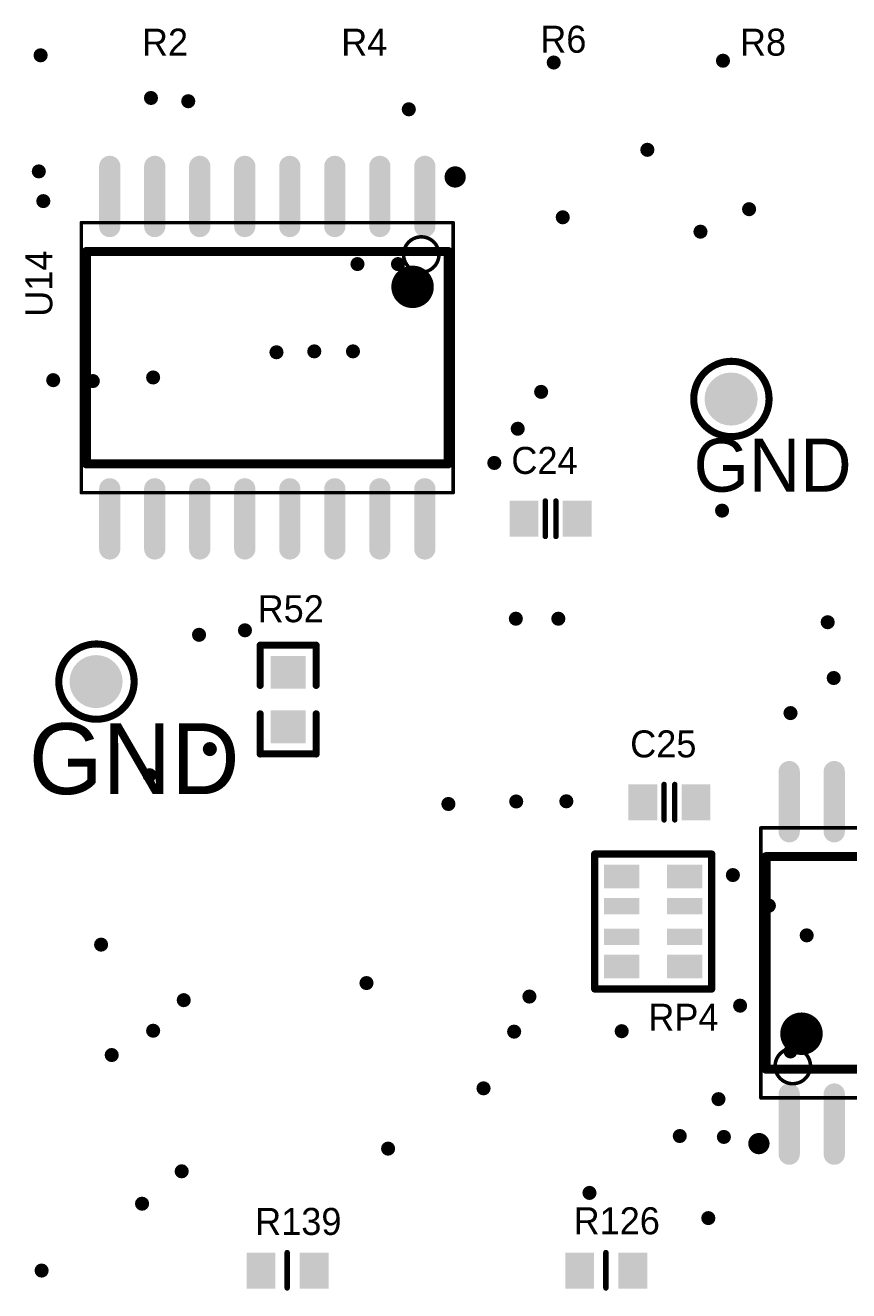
# Model space of a CAD drawing. Header units: millimetres. Extents: x -0.01 to 7.72, y -0.26 to 4.6.
# Drawn here: x 1.152 to 2.067, y 1.753 to 3.159 of the extents above; entities that cross this region are included whole.
import ezdxf

# ---------------------------------------------------------------- set-up
doc = ezdxf.new("R2010")
doc.units = ezdxf.units.MM
doc.header["$MEASUREMENT"] = 0
for name, color, linetype in [('Mechanical13', 56, 'Continuous'), ('MultiLayer', 9, 'Continuous'), ('PadHoleLayer', 156, 'Continuous'), ('TopOverlay', 2, 'Continuous'), ('TopPaste', 8, 'Continuous'), ('ViaHoleLayer', 16, 'Continuous')]:
    doc.layers.add(name, color=color, linetype=linetype)

# ---------------------------------------------------------------- blocks, each defined once
blk = doc.blocks.new('LC_0603_R_153')
at = {"layer": 'TopPaste'}
for points in [[(-0.0486, 0.0193), (-0.012, 0.0193), (-0.012, -0.0193), (-0.0486, -0.0193)], [(0.012, 0.0193), (0.0486, 0.0193), (0.0486, -0.0193), (0.012, -0.0193)]]:
    blk.add_hatch(color=8, dxfattribs=at).paths.add_polyline_path(points)
at = {"layer": 'TopOverlay', "const_width": 0.00787}
for points in [[(-0.0604, -0.0311), (-0.0604, 0.0311)], [(-0.0157, 0.0311), (-0.0604, 0.0311)], [(0.0157, 0.0311), (0.0604, 0.0311)], [(0.0604, -0.0311), (0.0604, 0.0311)], [(-0.0157, -0.0311), (-0.0604, -0.0311)], [(0.0157, -0.0311), (0.0604, -0.0311)]]:
    blk.add_lwpolyline(points, dxfattribs=at)
at = {"layer": 'TopOverlay', "const_width": 0.00394}
for points in [[(-0.0624, 0.0311, 1), (-0.0585, 0.0311, 1)], [(-0.0624, 0.0311, 1), (-0.0585, 0.0311, 1)], [(-0.0177, 0.0311, 1), (-0.0138, 0.0311, 1)], [(0.0138, 0.0311, 1), (0.0177, 0.0311, 1)], [(0.0585, 0.0311, 1), (0.0624, 0.0311, 1)], [(0.0585, 0.0311, 1), (0.0624, 0.0311, 1)], [(-0.0624, -0.0311, 1), (-0.0585, -0.0311, 1)], [(-0.0624, -0.0311, 1), (-0.0585, -0.0311, 1)], [(-0.0177, -0.0311, 1), (-0.0138, -0.0311, 1)], [(0.0138, -0.0311, 1), (0.0177, -0.0311, 1)], [(0.0585, -0.0311, 1), (0.0624, -0.0311, 1)], [(0.0585, -0.0311, 1), (0.0624, -0.0311, 1)]]:
    blk.add_lwpolyline(points, format="xyb", close=True, dxfattribs=at)
blk = doc.blocks.new('R0603SW_227')
at = {"layer": 'TopPaste'}
for points in [[(-0.016, -0.02), (-0.016, 0.02), (0.016, 0.02), (0.016, -0.02)], [(0.043, -0.02), (0.043, 0.02), (0.075, 0.02), (0.075, -0.02)]]:
    blk.add_hatch(color=8, dxfattribs=at).paths.add_polyline_path(points)
at = {"layer": 'TopOverlay', "const_width": 0.006}
blk.add_lwpolyline([(0.029, -0.01937), (0.029, 0.02)], dxfattribs=at)
at = {"layer": 'TopOverlay', "const_width": 0.003}
for points in [[(0.0275, 0.02, 1), (0.0305, 0.02, 1)], [(0.0275, -0.01937, 1), (0.0305, -0.01937, 1)]]:
    blk.add_lwpolyline(points, format="xyb", close=True, dxfattribs=at)
blk = doc.blocks.new('R0603SW_240')
at = {"layer": 'TopPaste'}
for points in [[(-0.016, -0.02), (-0.016, 0.02), (0.016, 0.02), (0.016, -0.02)], [(0.043, -0.02), (0.043, 0.02), (0.075, 0.02), (0.075, -0.02)]]:
    blk.add_hatch(color=8, dxfattribs=at).paths.add_polyline_path(points)
at = {"layer": 'TopOverlay', "const_width": 0.006}
blk.add_lwpolyline([(0.029, -0.01937), (0.029, 0.02)], dxfattribs=at)
at = {"layer": 'TopOverlay', "const_width": 0.003}
for points in [[(0.0275, 0.02, 1), (0.0305, 0.02, 1)], [(0.0275, -0.01937, 1), (0.0305, -0.01937, 1)]]:
    blk.add_lwpolyline(points, format="xyb", close=True, dxfattribs=at)
blk = doc.blocks.new('PZ_4__251')
at = {"layer": 'TopPaste'}
for points in [[(-0.063, 0.0497), (-0.037, 0.0497), (-0.037, 0.0103), (-0.063, 0.0103)], [(-0.026, 0.0497), (-0.008, 0.0497), (-0.008, 0.0103), (-0.026, 0.0103)], [(0.008, 0.0497), (0.026, 0.0497), (0.026, 0.0103), (0.008, 0.0103)], [(0.037, 0.0497), (0.063, 0.0497), (0.063, 0.0103), (0.037, 0.0103)], [(-0.063, -0.0203), (-0.037, -0.0203), (-0.037, -0.0597), (-0.063, -0.0597)], [(-0.026, -0.0203), (-0.008, -0.0203), (-0.008, -0.0597), (-0.026, -0.0597)], [(0.008, -0.0203), (0.026, -0.0203), (0.026, -0.0597), (0.008, -0.0597)], [(0.037, -0.0203), (0.063, -0.0203), (0.063, -0.0597), (0.037, -0.0597)]]:
    blk.add_hatch(color=8, dxfattribs=at).paths.add_polyline_path(points)
at = {"layer": 'TopOverlay', "const_width": 0.008}
for points in [[(-0.075, -0.07), (-0.075, 0.06)], [(0.075, 0.06), (-0.075, 0.06)], [(0.075, -0.07), (0.075, 0.06)], [(-0.0275, -0.07), (-0.075, -0.07)], [(0.0275, -0.07), (-0.0275, -0.07)], [(0.075, -0.07), (0.0275, -0.07)]]:
    blk.add_lwpolyline(points, dxfattribs=at)
at = {"layer": 'TopOverlay', "const_width": 0.004}
for points in [[(-0.077, 0.06, 1), (-0.073, 0.06, 1)], [(-0.077, 0.06, 1), (-0.073, 0.06, 1)], [(0.073, 0.06, 1), (0.077, 0.06, 1)], [(0.073, 0.06, 1), (0.077, 0.06, 1)], [(-0.077, -0.07, 1), (-0.073, -0.07, 1)], [(-0.077, -0.07, 1), (-0.073, -0.07, 1)], [(-0.0295, -0.07, 1), (-0.0255, -0.07, 1)], [(-0.0295, -0.07, 1), (-0.0255, -0.07, 1)], [(0.0255, -0.07, 1), (0.0295, -0.07, 1)], [(0.0255, -0.07, 1), (0.0295, -0.07, 1)], [(0.073, -0.07, 1), (0.077, -0.07, 1)], [(0.073, -0.07, 1), (0.077, -0.07, 1)]]:
    blk.add_lwpolyline(points, format="xyb", close=True, dxfattribs=at)
blk = doc.blocks.new('SOIC_16_300____270')
at = {"layer": 'TopPaste'}
h = blk.add_hatch(color=8, dxfattribs=at)
edge = h.paths.add_edge_path()
edge.add_arc((-0.175, 0.2126), 0.0118, 0, 180)
edge.add_line((-0.1868, 0.2126), (-0.1868, 0.1457))
edge.add_arc((-0.175, 0.1457), 0.0118, 180, 360)
edge.add_line((-0.1632, 0.1457), (-0.1632, 0.2126))
h = blk.add_hatch(color=8, dxfattribs=at)
edge = h.paths.add_edge_path()
edge.add_arc((-0.125, 0.2126), 0.0118, 0, 180)
edge.add_line((-0.1368, 0.2126), (-0.1368, 0.1457))
edge.add_arc((-0.125, 0.1457), 0.0118, 180, 360)
edge.add_line((-0.1132, 0.1457), (-0.1132, 0.2126))
h = blk.add_hatch(color=8, dxfattribs=at)
edge = h.paths.add_edge_path()
edge.add_arc((-0.075, 0.2126), 0.0118, 0, 180)
edge.add_line((-0.0868, 0.2126), (-0.0868, 0.1457))
edge.add_arc((-0.075, 0.1457), 0.0118, 180, 360)
edge.add_line((-0.0632, 0.1457), (-0.0632, 0.2126))
h = blk.add_hatch(color=8, dxfattribs=at)
edge = h.paths.add_edge_path()
edge.add_arc((-0.025, 0.2126), 0.0118, 0, 180)
edge.add_line((-0.0368, 0.2126), (-0.0368, 0.1457))
edge.add_arc((-0.025, 0.1457), 0.0118, 180, 360)
edge.add_line((-0.0132, 0.1457), (-0.0132, 0.2126))
h = blk.add_hatch(color=8, dxfattribs=at)
edge = h.paths.add_edge_path()
edge.add_arc((0.025, 0.2126), 0.0118, 0, 180)
edge.add_line((0.0132, 0.2126), (0.0132, 0.1457))
edge.add_arc((0.025, 0.1457), 0.0118, 180, 360)
edge.add_line((0.0368, 0.1457), (0.0368, 0.2126))
h = blk.add_hatch(color=8, dxfattribs=at)
edge = h.paths.add_edge_path()
edge.add_arc((0.075, 0.2126), 0.0118, 0, 180)
edge.add_line((0.0632, 0.2126), (0.0632, 0.1457))
edge.add_arc((0.075, 0.1457), 0.0118, 180, 360)
edge.add_line((0.0868, 0.1457), (0.0868, 0.2126))
h = blk.add_hatch(color=8, dxfattribs=at)
edge = h.paths.add_edge_path()
edge.add_arc((0.125, 0.2126), 0.0118, 0, 180)
edge.add_line((0.1132, 0.2126), (0.1132, 0.1457))
edge.add_arc((0.125, 0.1457), 0.0118, 180, 360)
edge.add_line((0.1368, 0.1457), (0.1368, 0.2126))
h = blk.add_hatch(color=8, dxfattribs=at)
edge = h.paths.add_edge_path()
edge.add_arc((0.175, 0.2126), 0.0118, 0, 180)
edge.add_line((0.1632, 0.2126), (0.1632, 0.1457))
edge.add_arc((0.175, 0.1457), 0.0118, 180, 360)
edge.add_line((0.1868, 0.1457), (0.1868, 0.2126))
h = blk.add_hatch(color=8, dxfattribs=at)
edge = h.paths.add_edge_path()
edge.add_arc((-0.175, -0.1457), 0.0118, 0, 180)
edge.add_line((-0.1868, -0.1457), (-0.1868, -0.2126))
edge.add_arc((-0.175, -0.2126), 0.0118, 180, 360)
edge.add_line((-0.1632, -0.2126), (-0.1632, -0.1457))
h = blk.add_hatch(color=8, dxfattribs=at)
edge = h.paths.add_edge_path()
edge.add_arc((-0.125, -0.1457), 0.0118, 0, 180)
edge.add_line((-0.1368, -0.1457), (-0.1368, -0.2126))
edge.add_arc((-0.125, -0.2126), 0.0118, 180, 360)
edge.add_line((-0.1132, -0.2126), (-0.1132, -0.1457))
h = blk.add_hatch(color=8, dxfattribs=at)
edge = h.paths.add_edge_path()
edge.add_arc((-0.075, -0.1457), 0.0118, 0, 180)
edge.add_line((-0.0868, -0.1457), (-0.0868, -0.2126))
edge.add_arc((-0.075, -0.2126), 0.0118, 180, 360)
edge.add_line((-0.0632, -0.2126), (-0.0632, -0.1457))
h = blk.add_hatch(color=8, dxfattribs=at)
edge = h.paths.add_edge_path()
edge.add_arc((-0.025, -0.1457), 0.0118, 0, 180)
edge.add_line((-0.0368, -0.1457), (-0.0368, -0.2126))
edge.add_arc((-0.025, -0.2126), 0.0118, 180, 360)
edge.add_line((-0.0132, -0.2126), (-0.0132, -0.1457))
h = blk.add_hatch(color=8, dxfattribs=at)
edge = h.paths.add_edge_path()
edge.add_arc((0.025, -0.1457), 0.0118, 0, 180)
edge.add_line((0.0132, -0.1457), (0.0132, -0.2126))
edge.add_arc((0.025, -0.2126), 0.0118, 180, 360)
edge.add_line((0.0368, -0.2126), (0.0368, -0.1457))
h = blk.add_hatch(color=8, dxfattribs=at)
edge = h.paths.add_edge_path()
edge.add_arc((0.075, -0.1457), 0.0118, 0, 180)
edge.add_line((0.0632, -0.1457), (0.0632, -0.2126))
edge.add_arc((0.075, -0.2126), 0.0118, 180, 360)
edge.add_line((0.0868, -0.2126), (0.0868, -0.1457))
h = blk.add_hatch(color=8, dxfattribs=at)
edge = h.paths.add_edge_path()
edge.add_arc((0.125, -0.1457), 0.0118, 0, 180)
edge.add_line((0.1132, -0.1457), (0.1132, -0.2126))
edge.add_arc((0.125, -0.2126), 0.0118, 180, 360)
edge.add_line((0.1368, -0.2126), (0.1368, -0.1457))
h = blk.add_hatch(color=8, dxfattribs=at)
edge = h.paths.add_edge_path()
edge.add_arc((0.175, -0.1457), 0.0118, 0, 180)
edge.add_line((0.1632, -0.1457), (0.1632, -0.2126))
edge.add_arc((0.175, -0.2126), 0.0118, 180, 360)
edge.add_line((0.1868, -0.2126), (0.1868, -0.1457))
at = {"layer": 'Mechanical13', "const_width": 0.00394}
for points in [[(-0.2065, 0.15), (-0.2065, -0.15)], [(0.2065, 0.15), (-0.2065, 0.15)], [(0.2065, 0.15), (0.2065, -0.15)], [(0.2065, -0.15), (-0.2065, -0.15)]]:
    blk.add_lwpolyline(points, dxfattribs=at)
at = {"layer": 'Mechanical13'}
for points, const_width in [([(-0.2075, 0.15, 1), (-0.2055, 0.15, 1)], 0.00197), ([(-0.2075, 0.15, 1), (-0.2055, 0.15, 1)], 0.00197), ([(0.2055, 0.15, 1), (0.2075, 0.15, 1)], 0.00197), ([(0.2055, 0.15, 1), (0.2075, 0.15, 1)], 0.00197), ([(-0.1514, -0.1146, 1), (-0.1907, -0.1146, 1)], 0.00394), ([(-0.1917, -0.1146, 1), (-0.1898, -0.1146, 1)], 0.00197), ([(-0.1524, -0.1146, 1), (-0.1504, -0.1146, 1)], 0.00197), ([(-0.2075, -0.15, 1), (-0.2055, -0.15, 1)], 0.00197), ([(-0.2075, -0.15, 1), (-0.2055, -0.15, 1)], 0.00197), ([(0.2055, -0.15, 1), (0.2075, -0.15, 1)], 0.00197), ([(0.2055, -0.15, 1), (0.2075, -0.15, 1)], 0.00197)]:
    blk.add_lwpolyline(points, format="xyb", close=True, dxfattribs=dict(at, const_width=const_width))
at = {"layer": 'TopOverlay', "const_width": 0.01}
for points in [[(-0.2008, 0.1181), (-0.2008, -0.1181)], [(0.2008, 0.1181), (-0.2008, 0.1181)], [(0.2008, 0.1181), (0.2008, -0.1181)], [(0.2008, -0.1181), (-0.2008, -0.1181)]]:
    blk.add_lwpolyline(points, dxfattribs=at)
at = {"layer": 'TopOverlay'}
for points, const_width in [([(-0.2033, 0.1181, 1), (-0.1983, 0.1181, 1)], 0.005), ([(-0.2033, 0.1181, 1), (-0.1983, 0.1181, 1)], 0.005), ([(0.1983, 0.1181, 1), (0.2033, 0.1181, 1)], 0.005), ([(0.1983, 0.1181, 1), (0.2033, 0.1181, 1)], 0.005), ([(-0.1496, -0.0787, 1), (-0.1732, -0.0787, 1)], 0.0236), ([(-0.1791, -0.0787, 1), (-0.1673, -0.0787, 1)], 0.0118), ([(-0.1555, -0.0787, 1), (-0.1437, -0.0787, 1)], 0.0118), ([(-0.2033, -0.1181, 1), (-0.1983, -0.1181, 1)], 0.005), ([(-0.2033, -0.1181, 1), (-0.1983, -0.1181, 1)], 0.005), ([(0.1983, -0.1181, 1), (0.2033, -0.1181, 1)], 0.005), ([(0.1983, -0.1181, 1), (0.2033, -0.1181, 1)], 0.005), ([(-0.2028, -0.2008, 1), (-0.2146, -0.2008, 1)], 0.0118), ([(-0.2175, -0.2008, 1), (-0.2116, -0.2008, 1)], 0.00591), ([(-0.2057, -0.2008, 1), (-0.1998, -0.2008, 1)], 0.00591)]:
    blk.add_lwpolyline(points, format="xyb", close=True, dxfattribs=dict(at, const_width=const_width))
blk = doc.blocks.new('SOIC_16_300____288')
at = {"layer": 'TopPaste'}
h = blk.add_hatch(color=8, dxfattribs=at)
edge = h.paths.add_edge_path()
edge.add_arc((-0.175, 0.2126), 0.0118, 0, 180)
edge.add_line((-0.1868, 0.2126), (-0.1868, 0.1457))
edge.add_arc((-0.175, 0.1457), 0.0118, 180, 360)
edge.add_line((-0.1632, 0.1457), (-0.1632, 0.2126))
h = blk.add_hatch(color=8, dxfattribs=at)
edge = h.paths.add_edge_path()
edge.add_arc((-0.125, 0.2126), 0.0118, 0, 180)
edge.add_line((-0.1368, 0.2126), (-0.1368, 0.1457))
edge.add_arc((-0.125, 0.1457), 0.0118, 180, 360)
edge.add_line((-0.1132, 0.1457), (-0.1132, 0.2126))
h = blk.add_hatch(color=8, dxfattribs=at)
edge = h.paths.add_edge_path()
edge.add_arc((-0.075, 0.2126), 0.0118, 0, 180)
edge.add_line((-0.0868, 0.2126), (-0.0868, 0.1457))
edge.add_arc((-0.075, 0.1457), 0.0118, 180, 360)
edge.add_line((-0.0632, 0.1457), (-0.0632, 0.2126))
h = blk.add_hatch(color=8, dxfattribs=at)
edge = h.paths.add_edge_path()
edge.add_arc((-0.025, 0.2126), 0.0118, 0, 180)
edge.add_line((-0.0368, 0.2126), (-0.0368, 0.1457))
edge.add_arc((-0.025, 0.1457), 0.0118, 180, 360)
edge.add_line((-0.0132, 0.1457), (-0.0132, 0.2126))
h = blk.add_hatch(color=8, dxfattribs=at)
edge = h.paths.add_edge_path()
edge.add_arc((0.025, 0.2126), 0.0118, 0, 180)
edge.add_line((0.0132, 0.2126), (0.0132, 0.1457))
edge.add_arc((0.025, 0.1457), 0.0118, 180, 360)
edge.add_line((0.0368, 0.1457), (0.0368, 0.2126))
h = blk.add_hatch(color=8, dxfattribs=at)
edge = h.paths.add_edge_path()
edge.add_arc((0.075, 0.2126), 0.0118, 0, 180)
edge.add_line((0.0632, 0.2126), (0.0632, 0.1457))
edge.add_arc((0.075, 0.1457), 0.0118, 180, 360)
edge.add_line((0.0868, 0.1457), (0.0868, 0.2126))
h = blk.add_hatch(color=8, dxfattribs=at)
edge = h.paths.add_edge_path()
edge.add_arc((0.125, 0.2126), 0.0118, 0, 180)
edge.add_line((0.1132, 0.2126), (0.1132, 0.1457))
edge.add_arc((0.125, 0.1457), 0.0118, 180, 360)
edge.add_line((0.1368, 0.1457), (0.1368, 0.2126))
h = blk.add_hatch(color=8, dxfattribs=at)
edge = h.paths.add_edge_path()
edge.add_arc((0.175, 0.2126), 0.0118, 0, 180)
edge.add_line((0.1632, 0.2126), (0.1632, 0.1457))
edge.add_arc((0.175, 0.1457), 0.0118, 180, 360)
edge.add_line((0.1868, 0.1457), (0.1868, 0.2126))
h = blk.add_hatch(color=8, dxfattribs=at)
edge = h.paths.add_edge_path()
edge.add_arc((-0.175, -0.1457), 0.0118, 0, 180)
edge.add_line((-0.1868, -0.1457), (-0.1868, -0.2126))
edge.add_arc((-0.175, -0.2126), 0.0118, 180, 360)
edge.add_line((-0.1632, -0.2126), (-0.1632, -0.1457))
h = blk.add_hatch(color=8, dxfattribs=at)
edge = h.paths.add_edge_path()
edge.add_arc((-0.125, -0.1457), 0.0118, 0, 180)
edge.add_line((-0.1368, -0.1457), (-0.1368, -0.2126))
edge.add_arc((-0.125, -0.2126), 0.0118, 180, 360)
edge.add_line((-0.1132, -0.2126), (-0.1132, -0.1457))
h = blk.add_hatch(color=8, dxfattribs=at)
edge = h.paths.add_edge_path()
edge.add_arc((-0.075, -0.1457), 0.0118, 0, 180)
edge.add_line((-0.0868, -0.1457), (-0.0868, -0.2126))
edge.add_arc((-0.075, -0.2126), 0.0118, 180, 360)
edge.add_line((-0.0632, -0.2126), (-0.0632, -0.1457))
h = blk.add_hatch(color=8, dxfattribs=at)
edge = h.paths.add_edge_path()
edge.add_arc((-0.025, -0.1457), 0.0118, 0, 180)
edge.add_line((-0.0368, -0.1457), (-0.0368, -0.2126))
edge.add_arc((-0.025, -0.2126), 0.0118, 180, 360)
edge.add_line((-0.0132, -0.2126), (-0.0132, -0.1457))
h = blk.add_hatch(color=8, dxfattribs=at)
edge = h.paths.add_edge_path()
edge.add_arc((0.025, -0.1457), 0.0118, 0, 180)
edge.add_line((0.0132, -0.1457), (0.0132, -0.2126))
edge.add_arc((0.025, -0.2126), 0.0118, 180, 360)
edge.add_line((0.0368, -0.2126), (0.0368, -0.1457))
h = blk.add_hatch(color=8, dxfattribs=at)
edge = h.paths.add_edge_path()
edge.add_arc((0.075, -0.1457), 0.0118, 0, 180)
edge.add_line((0.0632, -0.1457), (0.0632, -0.2126))
edge.add_arc((0.075, -0.2126), 0.0118, 180, 360)
edge.add_line((0.0868, -0.2126), (0.0868, -0.1457))
h = blk.add_hatch(color=8, dxfattribs=at)
edge = h.paths.add_edge_path()
edge.add_arc((0.125, -0.1457), 0.0118, 0, 180)
edge.add_line((0.1132, -0.1457), (0.1132, -0.2126))
edge.add_arc((0.125, -0.2126), 0.0118, 180, 360)
edge.add_line((0.1368, -0.2126), (0.1368, -0.1457))
h = blk.add_hatch(color=8, dxfattribs=at)
edge = h.paths.add_edge_path()
edge.add_arc((0.175, -0.1457), 0.0118, 0, 180)
edge.add_line((0.1632, -0.1457), (0.1632, -0.2126))
edge.add_arc((0.175, -0.2126), 0.0118, 180, 360)
edge.add_line((0.1868, -0.2126), (0.1868, -0.1457))
at = {"layer": 'Mechanical13', "const_width": 0.00394}
for points in [[(-0.2065, -0.15), (-0.2065, 0.15)], [(-0.2065, 0.15), (0.2065, 0.15)], [(0.2065, -0.15), (0.2065, 0.15)], [(-0.2065, -0.15), (0.2065, -0.15)]]:
    blk.add_lwpolyline(points, dxfattribs=at)
at = {"layer": 'Mechanical13'}
for points, const_width in [([(-0.2075, 0.15, 1), (-0.2055, 0.15, 1)], 0.00197), ([(-0.2075, 0.15, 1), (-0.2055, 0.15, 1)], 0.00197), ([(0.2055, 0.15, 1), (0.2075, 0.15, 1)], 0.00197), ([(0.2055, 0.15, 1), (0.2075, 0.15, 1)], 0.00197), ([(-0.1514, -0.1146, 1), (-0.1907, -0.1146, 1)], 0.00394), ([(-0.1917, -0.1146, 1), (-0.1898, -0.1146, 1)], 0.00197), ([(-0.1524, -0.1146, 1), (-0.1504, -0.1146, 1)], 0.00197), ([(-0.2075, -0.15, 1), (-0.2055, -0.15, 1)], 0.00197), ([(-0.2075, -0.15, 1), (-0.2055, -0.15, 1)], 0.00197), ([(0.2055, -0.15, 1), (0.2075, -0.15, 1)], 0.00197), ([(0.2055, -0.15, 1), (0.2075, -0.15, 1)], 0.00197)]:
    blk.add_lwpolyline(points, format="xyb", close=True, dxfattribs=dict(at, const_width=const_width))
at = {"layer": 'TopOverlay', "const_width": 0.01}
for points in [[(-0.2008, -0.1181), (-0.2008, 0.1181)], [(-0.2008, 0.1181), (0.2008, 0.1181)], [(0.2008, -0.1181), (0.2008, 0.1181)], [(-0.2008, -0.1181), (0.2008, -0.1181)]]:
    blk.add_lwpolyline(points, dxfattribs=at)
at = {"layer": 'TopOverlay'}
for points, const_width in [([(-0.2033, 0.1181, 1), (-0.1983, 0.1181, 1)], 0.005), ([(-0.2033, 0.1181, 1), (-0.1983, 0.1181, 1)], 0.005), ([(0.1983, 0.1181, 1), (0.2033, 0.1181, 1)], 0.005), ([(0.1983, 0.1181, 1), (0.2033, 0.1181, 1)], 0.005), ([(-0.1496, -0.0787, 1), (-0.1732, -0.0787, 1)], 0.0236), ([(-0.1791, -0.0787, 1), (-0.1673, -0.0787, 1)], 0.0118), ([(-0.1555, -0.0787, 1), (-0.1437, -0.0787, 1)], 0.0118), ([(-0.2033, -0.1181, 1), (-0.1983, -0.1181, 1)], 0.005), ([(-0.2033, -0.1181, 1), (-0.1983, -0.1181, 1)], 0.005), ([(0.1983, -0.1181, 1), (0.2033, -0.1181, 1)], 0.005), ([(0.1983, -0.1181, 1), (0.2033, -0.1181, 1)], 0.005), ([(-0.2028, -0.2008, 1), (-0.2146, -0.2008, 1)], 0.0118), ([(-0.2175, -0.2008, 1), (-0.2116, -0.2008, 1)], 0.00591), ([(-0.2057, -0.2008, 1), (-0.1998, -0.2008, 1)], 0.00591)]:
    blk.add_lwpolyline(points, format="xyb", close=True, dxfattribs=dict(at, const_width=const_width))
blk = doc.blocks.new('C0603SW_319')
at = {"layer": 'TopPaste'}
for points in [[(-0.016, -0.02), (-0.016, 0.02), (0.016, 0.02), (0.016, -0.02)], [(0.043, -0.02), (0.043, 0.02), (0.075, 0.02), (0.075, -0.02)]]:
    blk.add_hatch(color=8, dxfattribs=at).paths.add_polyline_path(points)
at = {"layer": 'TopOverlay', "const_width": 0.006}
for points in [[(0.0236, 0.0197), (0.0236, -0.0197)], [(0.0354, 0.0197), (0.0354, -0.0197)]]:
    blk.add_lwpolyline(points, dxfattribs=at)
at = {"layer": 'TopOverlay', "const_width": 0.003}
for points in [[(0.0221, 0.0197, 1), (0.0251, 0.0197, 1)], [(0.0339, 0.0197, 1), (0.0369, 0.0197, 1)], [(0.0221, -0.0197, 1), (0.0251, -0.0197, 1)], [(0.0339, -0.0197, 1), (0.0369, -0.0197, 1)]]:
    blk.add_lwpolyline(points, format="xyb", close=True, dxfattribs=at)
blk = doc.blocks.new('C0603SW_320')
at = {"layer": 'TopPaste'}
for points in [[(-0.016, -0.02), (-0.016, 0.02), (0.016, 0.02), (0.016, -0.02)], [(0.043, -0.02), (0.043, 0.02), (0.075, 0.02), (0.075, -0.02)]]:
    blk.add_hatch(color=8, dxfattribs=at).paths.add_polyline_path(points)
at = {"layer": 'TopOverlay', "const_width": 0.006}
for points in [[(0.0236, -0.0197), (0.0236, 0.0197)], [(0.0354, -0.0197), (0.0354, 0.0197)]]:
    blk.add_lwpolyline(points, dxfattribs=at)
at = {"layer": 'TopOverlay', "const_width": 0.003}
for points in [[(0.0221, 0.0197, 1), (0.0251, 0.0197, 1)], [(0.0339, 0.0197, 1), (0.0369, 0.0197, 1)], [(0.0221, -0.0197, 1), (0.0251, -0.0197, 1)], [(0.0339, -0.0197, 1), (0.0369, -0.0197, 1)]]:
    blk.add_lwpolyline(points, format="xyb", close=True, dxfattribs=at)

msp = doc.modelspace()

# ---------------------------------------------------------------- hatches: boundary and pattern name
at = {"layer": 'MultiLayer'}
h = msp.add_hatch(color=9, dxfattribs=at)
edge = h.paths.add_edge_path()
edge.add_arc((1.936, 2.7441), 0.0295, 0, 360)
h = msp.add_hatch(color=9, dxfattribs=at)
edge = h.paths.add_edge_path()
edge.add_arc((1.2306, 2.4301), 0.0295, 0, 360)
at = {"layer": 'PadHoleLayer'}
h = msp.add_hatch(color=156, dxfattribs=at)
edge = h.paths.add_edge_path()
edge.add_arc((1.936, 2.7441), 0.0157, 0, 360)
h = msp.add_hatch(color=156, dxfattribs=at)
edge = h.paths.add_edge_path()
edge.add_arc((1.2306, 2.4301), 0.0157, 0, 360)
at = {"layer": 'ViaHoleLayer'}
h = msp.add_hatch(color=16, dxfattribs=at)
edge = h.paths.add_edge_path()
edge.add_arc((1.169, 3.1261), 0.00787, 0, 360)
h = msp.add_hatch(color=16, dxfattribs=at)
edge = h.paths.add_edge_path()
edge.add_arc((1.739, 3.1181), 0.00787, 0, 360)
h = msp.add_hatch(color=16, dxfattribs=at)
edge = h.paths.add_edge_path()
edge.add_arc((1.927, 3.1201), 0.00787, 0, 360)
h = msp.add_hatch(color=16, dxfattribs=at)
edge = h.paths.add_edge_path()
edge.add_arc((1.2916, 3.0787), 0.00787, 0, 360)
h = msp.add_hatch(color=16, dxfattribs=at)
edge = h.paths.add_edge_path()
edge.add_arc((1.333, 3.0751), 0.00787, 0, 360)
h = msp.add_hatch(color=16, dxfattribs=at)
edge = h.paths.add_edge_path()
edge.add_arc((1.578, 3.0661), 0.00787, 0, 360)
h = msp.add_hatch(color=16, dxfattribs=at)
edge = h.paths.add_edge_path()
edge.add_arc((1.843, 3.0211), 0.00787, 0, 360)
h = msp.add_hatch(color=16, dxfattribs=at)
edge = h.paths.add_edge_path()
edge.add_arc((1.167, 2.9971), 0.00787, 0, 360)
h = msp.add_hatch(color=16, dxfattribs=at)
edge = h.paths.add_edge_path()
edge.add_arc((1.172, 2.9641), 0.00787, 0, 360)
h = msp.add_hatch(color=16, dxfattribs=at)
edge = h.paths.add_edge_path()
edge.add_arc((1.749, 2.9461), 0.00787, 0, 360)
h = msp.add_hatch(color=16, dxfattribs=at)
edge = h.paths.add_edge_path()
edge.add_arc((1.956, 2.9551), 0.00787, 0, 360)
h = msp.add_hatch(color=16, dxfattribs=at)
edge = h.paths.add_edge_path()
edge.add_arc((1.902, 2.9301), 0.00787, 0, 360)
h = msp.add_hatch(color=16, dxfattribs=at)
edge = h.paths.add_edge_path()
edge.add_arc((1.521, 2.8941), 0.00787, 0, 360)
h = msp.add_hatch(color=16, dxfattribs=at)
edge = h.paths.add_edge_path()
edge.add_arc((1.566, 2.8941), 0.00787, 0, 360)
h = msp.add_hatch(color=16, dxfattribs=at)
edge = h.paths.add_edge_path()
edge.add_arc((1.431, 2.7961), 0.00787, 0, 360)
h = msp.add_hatch(color=16, dxfattribs=at)
edge = h.paths.add_edge_path()
edge.add_arc((1.473, 2.7971), 0.00787, 0, 360)
h = msp.add_hatch(color=16, dxfattribs=at)
edge = h.paths.add_edge_path()
edge.add_arc((1.516, 2.7971), 0.00787, 0, 360)
h = msp.add_hatch(color=16, dxfattribs=at)
edge = h.paths.add_edge_path()
edge.add_arc((1.183, 2.7651), 0.00787, 0, 360)
h = msp.add_hatch(color=16, dxfattribs=at)
edge = h.paths.add_edge_path()
edge.add_arc((1.227, 2.7641), 0.00787, 0, 360)
h = msp.add_hatch(color=16, dxfattribs=at)
edge = h.paths.add_edge_path()
edge.add_arc((1.294, 2.7681), 0.00787, 0, 360)
h = msp.add_hatch(color=16, dxfattribs=at)
edge = h.paths.add_edge_path()
edge.add_arc((1.725, 2.7521), 0.00787, 0, 360)
h = msp.add_hatch(color=16, dxfattribs=at)
edge = h.paths.add_edge_path()
edge.add_arc((1.699, 2.7111), 0.00787, 0, 360)
h = msp.add_hatch(color=16, dxfattribs=at)
edge = h.paths.add_edge_path()
edge.add_arc((1.673, 2.6731), 0.00787, 0, 360)
h = msp.add_hatch(color=16, dxfattribs=at)
edge = h.paths.add_edge_path()
edge.add_arc((1.926, 2.6201), 0.00787, 0, 360)
h = msp.add_hatch(color=16, dxfattribs=at)
edge = h.paths.add_edge_path()
edge.add_arc((1.6969, 2.5), 0.00787, 0, 360)
h = msp.add_hatch(color=16, dxfattribs=at)
edge = h.paths.add_edge_path()
edge.add_arc((1.7441, 2.5), 0.00787, 0, 360)
h = msp.add_hatch(color=16, dxfattribs=at)
edge = h.paths.add_edge_path()
edge.add_arc((2.0433, 2.4961), 0.00787, 0, 360)
h = msp.add_hatch(color=16, dxfattribs=at)
edge = h.paths.add_edge_path()
edge.add_arc((1.345, 2.4821), 0.00787, 0, 360)
h = msp.add_hatch(color=16, dxfattribs=at)
edge = h.paths.add_edge_path()
edge.add_arc((1.396, 2.4871), 0.00787, 0, 360)
h = msp.add_hatch(color=16, dxfattribs=at)
edge = h.paths.add_edge_path()
edge.add_arc((2.05, 2.4341), 0.00787, 0, 360)
h = msp.add_hatch(color=16, dxfattribs=at)
edge = h.paths.add_edge_path()
edge.add_arc((2.002, 2.3951), 0.00787, 0, 360)
h = msp.add_hatch(color=16, dxfattribs=at)
edge = h.paths.add_edge_path()
edge.add_arc((1.357, 2.3551), 0.00787, 0, 360)
h = msp.add_hatch(color=16, dxfattribs=at)
edge = h.paths.add_edge_path()
edge.add_arc((1.29, 2.3261), 0.00787, 0, 360)
h = msp.add_hatch(color=16, dxfattribs=at)
edge = h.paths.add_edge_path()
edge.add_arc((1.622, 2.2941), 0.00787, 0, 360)
h = msp.add_hatch(color=16, dxfattribs=at)
edge = h.paths.add_edge_path()
edge.add_arc((1.6973, 2.2969), 0.00787, 0, 360)
h = msp.add_hatch(color=16, dxfattribs=at)
edge = h.paths.add_edge_path()
edge.add_arc((1.753, 2.2971), 0.00787, 0, 360)
h = msp.add_hatch(color=16, dxfattribs=at)
edge = h.paths.add_edge_path()
edge.add_arc((1.938, 2.2151), 0.00787, 0, 360)
h = msp.add_hatch(color=16, dxfattribs=at)
edge = h.paths.add_edge_path()
edge.add_arc((1.978, 2.1811), 0.00787, 0, 360)
h = msp.add_hatch(color=16, dxfattribs=at)
edge = h.paths.add_edge_path()
edge.add_arc((2.02, 2.1481), 0.00787, 0, 360)
h = msp.add_hatch(color=16, dxfattribs=at)
edge = h.paths.add_edge_path()
edge.add_arc((1.2362, 2.1378), 0.00787, 0, 360)
h = msp.add_hatch(color=16, dxfattribs=at)
edge = h.paths.add_edge_path()
edge.add_arc((1.531, 2.0951), 0.00787, 0, 360)
h = msp.add_hatch(color=16, dxfattribs=at)
edge = h.paths.add_edge_path()
edge.add_arc((1.328, 2.0761), 0.00787, 0, 360)
h = msp.add_hatch(color=16, dxfattribs=at)
edge = h.paths.add_edge_path()
edge.add_arc((1.712, 2.0801), 0.00787, 0, 360)
h = msp.add_hatch(color=16, dxfattribs=at)
edge = h.paths.add_edge_path()
edge.add_arc((1.946, 2.07), 0.00787, 0, 360)
h = msp.add_hatch(color=16, dxfattribs=at)
edge = h.paths.add_edge_path()
edge.add_arc((1.294, 2.0421), 0.00787, 0, 360)
h = msp.add_hatch(color=16, dxfattribs=at)
edge = h.paths.add_edge_path()
edge.add_arc((1.695, 2.0411), 0.00787, 0, 360)
h = msp.add_hatch(color=16, dxfattribs=at)
edge = h.paths.add_edge_path()
edge.add_arc((1.8145, 2.0416), 0.00787, 0, 360)
h = msp.add_hatch(color=16, dxfattribs=at)
edge = h.paths.add_edge_path()
edge.add_arc((2.002, 2.0191), 0.00787, 0, 360)
h = msp.add_hatch(color=16, dxfattribs=at)
edge = h.paths.add_edge_path()
edge.add_arc((1.248, 2.0151), 0.00787, 0, 360)
h = msp.add_hatch(color=16, dxfattribs=at)
edge = h.paths.add_edge_path()
edge.add_arc((1.661, 1.9781), 0.00787, 0, 360)
h = msp.add_hatch(color=16, dxfattribs=at)
edge = h.paths.add_edge_path()
edge.add_arc((1.922, 1.9661), 0.00787, 0, 360)
h = msp.add_hatch(color=16, dxfattribs=at)
edge = h.paths.add_edge_path()
edge.add_arc((1.879, 1.9251), 0.00787, 0, 360)
h = msp.add_hatch(color=16, dxfattribs=at)
edge = h.paths.add_edge_path()
edge.add_arc((1.928, 1.9241), 0.00787, 0, 360)
h = msp.add_hatch(color=16, dxfattribs=at)
edge = h.paths.add_edge_path()
edge.add_arc((1.555, 1.9111), 0.00787, 0, 360)
h = msp.add_hatch(color=16, dxfattribs=at)
edge = h.paths.add_edge_path()
edge.add_arc((1.3257, 1.8859), 0.00787, 0, 360)
h = msp.add_hatch(color=16, dxfattribs=at)
edge = h.paths.add_edge_path()
edge.add_arc((1.2817, 1.8499), 0.00787, 0, 360)
h = msp.add_hatch(color=16, dxfattribs=at)
edge = h.paths.add_edge_path()
edge.add_arc((1.7787, 1.8619), 0.00787, 0, 360)
h = msp.add_hatch(color=16, dxfattribs=at)
edge = h.paths.add_edge_path()
edge.add_arc((1.9107, 1.8339), 0.00787, 0, 360)
h = msp.add_hatch(color=16, dxfattribs=at)
edge = h.paths.add_edge_path()
edge.add_arc((1.1701, 1.7756), 0.00787, 0, 360)

# ---------------------------------------------------------------- linework, layer by layer
at = {"layer": 'TopOverlay'}
for points, const_width in [([(1.9782, 2.7442, 1), (1.8945, 2.7442, 1)], 0.00787), ([(1.8926, 2.7442, 1), (1.8965, 2.7442, 1)], 0.00394), ([(1.9763, 2.7442, 1), (1.9802, 2.7442, 1)], 0.00394), ([(1.2729, 2.4301, 1), (1.1892, 2.4301, 1)], 0.00787), ([(1.1872, 2.4301, 1), (1.1911, 2.4301, 1)], 0.00394), ([(1.2709, 2.4301, 1), (1.2748, 2.4301, 1)], 0.00394)]:
    msp.add_lwpolyline(points, format="xyb", close=True, dxfattribs=dict(at, const_width=const_width))

# ---------------------------------------------------------------- block references
for name, p, rotation in [('SOIC_16_300____270', (1.4208, 2.7901), 180), ('C0603SW_319', (1.765, 2.6111), 180), ('LC_0603_R_153', (1.444, 2.4101), 270), ('C0603SW_320', (1.838, 2.2961), 360), ('PZ_4__251', (1.8545, 2.1635), 270), ('R0603SW_240', (1.4139, 1.7756), 360), ('R0603SW_227', (1.7679, 1.7756), 360)]:
    msp.add_blockref(name, p, dxfattribs=dict(rotation=rotation))
msp.add_blockref('SOIC_16_300____288', (2.1756, 2.1175))

# ---------------------------------------------------------------- texts
for s, p in [('R2', (1.2815, 3.1257)), ('R4', (1.5029, 3.1257)), ('R6', (1.724, 3.129)), ('R8', (1.9458, 3.1257)), ('C24', (1.6919, 2.6609)), ('R52', (1.41, 2.4961)), ('C25', (1.8239, 2.3459)), ('RP4', (1.844, 2.0421)), ('R139', (1.4073, 1.8152)), ('R126', (1.761, 1.8159))]:
    msp.add_text(s, height=0.03, dxfattribs=at).set_placement(p)
for s, height, rotation, p in [('U14', 0.03, 90, (1.182, 2.8356)), ('GND', 0.05906, 360, (1.8944, 2.6412)), ('GND', 0.07874, 360, (1.156, 2.3051))]:
    msp.add_text(s, height=height, rotation=rotation, dxfattribs=at).set_placement(p)

doc.saveas('drawing.dxf')
